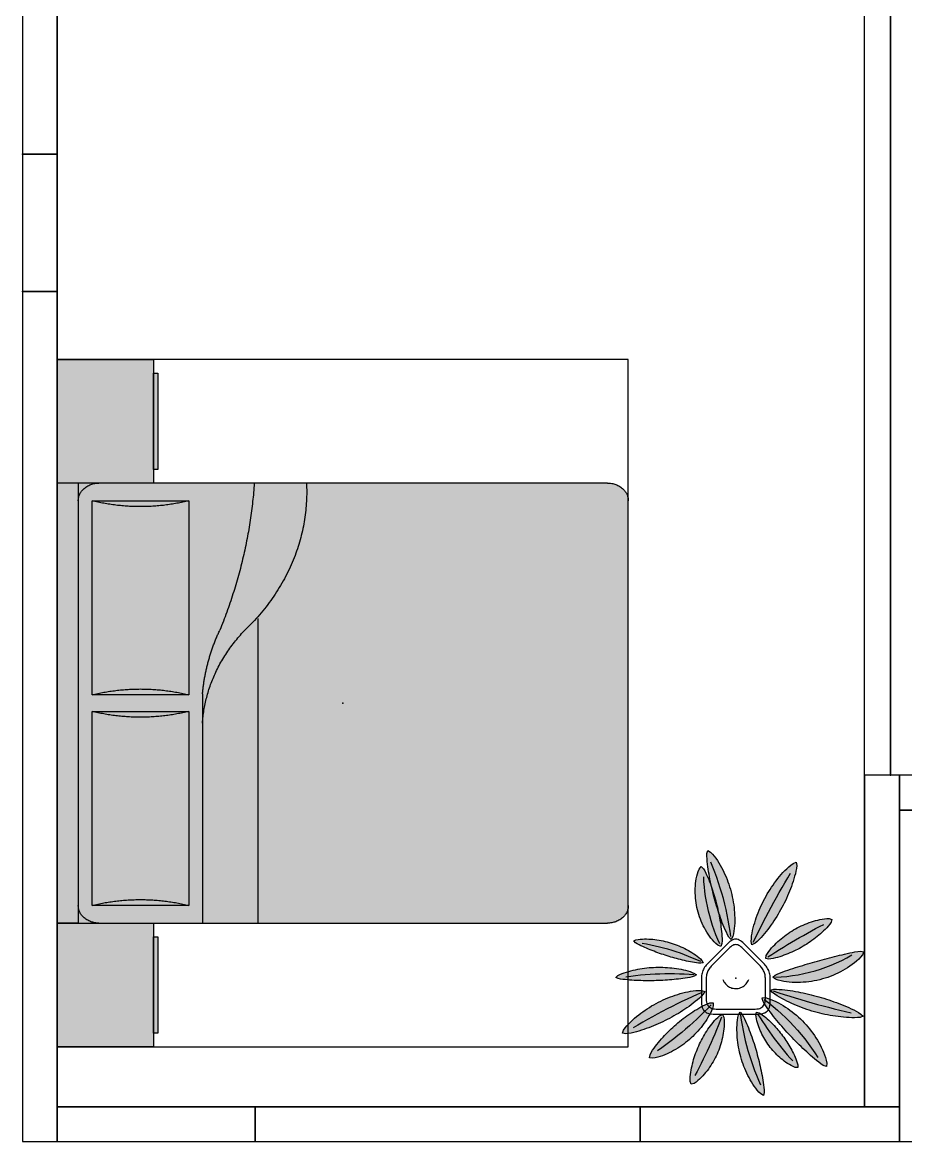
# Model space of a CAD drawing. Header units: millimetres. Extents: x 0 to 12908, y 0 to 7415.
# Drawn here: x 0 to 3212, y 0 to 4070 of the extents above; entities that cross this region are included whole.
import ezdxf

# ---------------------------------------------------------------- set-up
doc = ezdxf.new("R2010")
doc.units = ezdxf.units.MM
for name, color, linetype, true_color in [('EH-PLANT-FILL', 9, 'Continuous', 0xa6e6bd), ('EH-PLANT-LEAVES', 103, 'Continuous', 0x4dcc7a), ('EH-PLANT-POT', 118, 'Continuous', 0x003b2b), ('EH-PLANT-STEMS', 37, 'Continuous', 0x8c5e36), ('Furniture', 37, 'Continuous', 0x75664f), ('FurnitureRefRec', 254, 'Continuous', 0xd5d5d5), ('PT Top Left', 52, 'Continuous', 0xcdcd00), ('PT Top Left Furniture', 211, 'Continuous', 0xff7fff), ('PT Top Right Furniture', 200, 'Continuous', 0xbf3fff), ('Walls', 1, 'Continuous', 0xff0000)]:
    doc.layers.add(name, color=color, linetype=linetype, true_color=true_color)
for name, color, linetype in [('Furniture Stretch', 7, 'Continuous'), ('Rooms$Bed Room', 7, 'Continuous'), ('Rooms$Living Room', 7, 'Continuous'), ('Rooms$Terrace', 7, 'Continuous'), ('Windows', 7, 'Continuous')]:
    doc.layers.add(name, color=color, linetype=linetype)

# ---------------------------------------------------------------- blocks, each defined once
blk = doc.blocks.new('Bedopstelling Groot')
at = {"layer": 'Furniture'}
for points in [[(-800, 1038.1), (-800, 688.1), (-1250, 688.1), (-1250, 1038.1)], [(-800, -962.8), (-800, -964.5), (-799.9, -966.2), (-799.9, -967.9), (-799.7, -969.6), (-799.6, -971.3), (-799.4, -973), (-799.2, -974.8), (-798.9, -976.5), (-798.6, -978.2), (-798.3, -980), (-797.9, -981.8), (-797.5, -983.5), (-797.1, -985.3), (-796.6, -987), (-796.1, -988.8), (-795.5, -990.5), (-794.9, -992.2), (-794.2, -994), (-793.6, -995.7), (-792.8, -997.4), (-792.1, -999.1), (-791.3, -1000.7), (-790.4, -1002.4), (-789.5, -1004), (-788.6, -1005.6), (-787.7, -1007.2), (-786.7, -1008.7), (-785.6, -1010.3), (-784.6, -1011.8), (-783.5, -1013.2), (-782.4, -1014.6), (-781.2, -1016), (-780, -1017.4), (-778.8, -1018.7), (-777.6, -1020), (-776.3, -1021.3), (-775, -1022.5), (-773.7, -1023.6), (-772.3, -1024.7), (-770.9, -1025.8), (-769.6, -1026.9), (-768.2, -1027.8), (-766.7, -1028.8), (-765.3, -1029.7), (-763.9, -1030.5), (-762.4, -1031.3), (-760.9, -1032.1), (-759.5, -1032.8), (-758, -1033.5), (-756.5, -1034.1), (-755, -1034.7), (-753.5, -1035.2), (-752, -1035.7), (-750.5, -1036.1), (-749, -1036.5), (-747.5, -1036.8), (-746, -1037.1), (-744.5, -1037.4), (-743.1, -1037.6), (-741.6, -1037.8), (-740.1, -1037.9), (-738.7, -1038), (-737.3, -1038.1), (-735.8, -1038.1), (735.8, -1038.1), (737.3, -1038.1), (738.7, -1038), (740.1, -1037.9), (741.6, -1037.8), (743.1, -1037.6), (744.5, -1037.4), (746, -1037.1), (747.5, -1036.8), (749, -1036.5), (750.5, -1036.1), (752, -1035.7), (753.5, -1035.2), (755, -1034.7), (756.5, -1034.1), (758, -1033.5), (759.5, -1032.8), (760.9, -1032.1), (762.4, -1031.3), (763.9, -1030.5), (765.3, -1029.7), (766.7, -1028.8), (768.2, -1027.8), (769.6, -1026.9), (770.9, -1025.8), (772.3, -1024.7), (773.7, -1023.6), (775, -1022.5), (776.3, -1021.3), (777.6, -1020), (778.8, -1018.7), (780, -1017.4), (781.2, -1016), (782.4, -1014.6), (783.5, -1013.2), (784.6, -1011.8), (785.6, -1010.3), (786.7, -1008.7), (787.7, -1007.2), (788.6, -1005.6), (789.5, -1004), (790.4, -1002.4), (791.3, -1000.7), (792.1, -999.1), (792.8, -997.4), (793.6, -995.7), (794.2, -994), (794.9, -992.2), (795.5, -990.5), (796.1, -988.8), (796.6, -987), (797.1, -985.3), (797.5, -983.5), (797.9, -981.8), (798.3, -980), (798.6, -978.2), (798.9, -976.5), (799.2, -974.8), (799.4, -973), (799.6, -971.3), (799.7, -969.6), (799.9, -967.9), (799.9, -966.2), (800, -964.5), (800, -962.8), (800, 1038.1), (-800, 1038.1), (-800, 961.9)], [(1250, 1038.1), (1250, 688.1), (800, 688.1), (800, 1038.1)], [(-850, 688.1), (-850, 673.1), (-1200, 673.1), (-1200, 688.1)], [(1200, 688.1), (1200, 673.1), (850, 673.1), (850, 688.1)]]:
    blk.add_hatch(color=7, dxfattribs=at).paths.add_polyline_path(points, flags=0)
at = {"layer": 'Furniture', "color": 37, "true_color": 0x766750}
for p, q in [((-800, 961.9), (-800, 1038.1)), ((800, 1038.1), (-800, 1038.1)), ((800, 961.9), (800, 1038.1)), ((800, 961.9), (-800, 961.9)), ((-735.8, 911.7), (-30, 911.7)), ((-735.8, 560.3), (-735.8, 911.7)), ((-30, 911.7), (-30, 560.3)), ((30, 911.7), (735.8, 911.7)), ((30, 560.3), (30, 911.7)), ((735.8, 911.7), (735.8, 560.3)), ((-800, 886.6), (-800, -962.8)), ((800, -962.8), (800, 886.6)), ((-30, 560.3), (-735.8, 560.3)), ((735.8, 560.3), (30, 560.3)), ((34.2, 510.1), (-800, 510.1)), ((308, 309.3), (-800, 309.3)), ((-735.8, -1038.1), (735.8, -1038.1))]:
    blk.add_line(p, q, dxfattribs=at)
for points in [[(-800, 1038.1), (-800, 688.1), (-1250, 688.1), (-1250, 1038.1)], [(1250, 1038.1), (1250, 688.1), (800, 688.1), (800, 1038.1)], [(-850, 688.1), (-850, 673.1), (-1200, 673.1), (-1200, 688.1)], [(1200, 688.1), (1200, 673.1), (850, 673.1), (850, 688.1)]]:
    blk.add_lwpolyline(points, close=True, dxfattribs=at)
for points, weights in [([(-800, 886.6), (-800, 961.9), (-735.8, 961.9)], [1, 0.707106781186, 1]), ([(735.8, 961.9), (800, 961.9), (800, 886.6)], [1, 0.707106781186, 1]), ([(-735.8, 911.7), (-692.2, 736), (-735.8, 560.3)], [1, 0.959999998575, 1]), ([(-30, 560.3), (-73.6, 736), (-30, 911.7)], [1, 0.959999998575, 1]), ([(30, 911.7), (73.6, 736), (30, 560.3)], [1, 0.959999998575, 1]), ([(735.8, 560.3), (692.2, 736), (735.8, 911.7)], [1, 0.959999998575, 1]), ([(-72.8, 510.1), (133.4, 496.7), (286.7, 334.4)], [1, 0.942933891278, 1]), ([(34.2, 510.1), (153.8, 499.5), (265.3, 447.3)], [1, 0.988393644073, 1]), ([(800, 321.8), (525.2, 340.8), (265.3, 447.3)], [1, 0.990404896115, 1]), ([(800, 132.1), (510.3, 117.7), (286.7, 334.4)], [1, 0.933646644704, 1]), ([(-735.8, -1038.1), (-800, -1038.1), (-800, -962.8)], [1, 0.707106781186, 1]), ([(800, -962.8), (800, -1038.1), (735.8, -1038.1)], [1, 0.707106781187, 1])]:
    blk.add_rational_spline(points, weights, degree=2, dxfattribs=at)
at = {"layer": 'FurnitureRefRec'}
blk.add_lwpolyline([(-1250, -1038.1), (1250, -1038.1), (1250, 1038.1), (-1250, 1038.1)], close=True, dxfattribs=at)
at = {"layer": 'PT Top Left Furniture'}
blk.add_point((-1250, 1038.1), dxfattribs=at)
at = {"layer": 'PT Top Right Furniture'}
blk.add_point((1250, 1038.1), dxfattribs=at)
blk = doc.blocks.new('EH_PLANT_SPIKY')
at = {"layer": 'EH-PLANT-FILL'}
for points in [[(-16.733, 141.383), (-24.965, 149.713), (-29.957, 158.381), (-34.285, 167.087), (-38.253, 175.802), (-41.98, 184.516), (-45.524, 193.226), (-48.922, 201.93), (-52.192, 210.629), (-55.35, 219.325), (-58.405, 228.018), (-61.362, 236.712), (-64.227, 245.409), (-67.001, 254.111), (-69.688, 262.82), (-72.29, 271.54), (-74.807, 280.272), (-77.241, 289.021), (-79.593, 297.788), (-81.863, 306.576), (-84.052, 315.389), (-86.162, 324.229), (-88.191, 333.099), (-90.141, 342.003), (-92.011, 350.943), (-93.8, 359.922), (-95.508, 368.945), (-97.13, 378.016), (-98.663, 387.14), (-100.1, 396.322), (-101.43, 405.57), (-102.633, 414.896), (-103.681, 424.316), (-104.519, 433.855), (-105.039, 443.564), (-104.962, 453.566), (-101.899, 464.869), (-91.758, 458.927), (-84.733, 451.632), (-78.435, 443.991), (-72.587, 436.13), (-67.079, 428.098), (-61.86, 419.925), (-56.898, 411.626), (-52.177, 403.214), (-47.685, 394.697), (-43.415, 386.082), (-39.364, 377.376), (-35.529, 368.583), (-31.909, 359.708), (-28.504, 350.757), (-25.313, 341.732), (-22.337, 332.638), (-19.577, 323.479), (-17.033, 314.258), (-14.707, 304.981), (-12.599, 295.65), (-10.711, 286.27), (-9.044, 276.843), (-7.6, 267.375), (-6.381, 257.869), (-5.389, 248.327), (-4.628, 238.755), (-4.102, 229.155), (-3.817, 219.53), (-3.784, 209.883), (-4.016, 200.217), (-4.534, 190.533), (-5.373, 180.831), (-6.592, 171.109), (-8.311, 161.358), (-10.833, 151.548)], [(58.96, 121.988), (56.112, 133.902), (56.556, 144.241), (57.743, 154.234), (59.375, 164.024), (61.333, 173.666), (63.557, 183.188), (66.013, 192.604), (68.68, 201.924), (71.545, 211.152), (74.597, 220.292), (77.832, 229.347), (81.243, 238.315), (84.828, 247.199), (88.585, 255.997), (92.512, 264.71), (96.607, 273.336), (100.87, 281.875), (105.299, 290.326), (109.895, 298.688), (114.656, 306.96), (119.582, 315.14), (124.674, 323.228), (129.93, 331.221), (135.353, 339.119), (140.942, 346.918), (146.701, 354.617), (152.632, 362.213), (158.74, 369.7), (165.033, 377.073), (171.523, 384.324), (178.23, 391.439), (185.184, 398.4), (192.442, 405.17), (200.114, 411.682), (208.486, 417.765), (219.989, 421.976), (221.882, 409.887), (220.681, 399.65), (218.818, 389.821), (216.578, 380.227), (214.072, 370.801), (211.355, 361.509), (208.461, 352.331), (205.407, 343.254), (202.205, 334.269), (198.864, 325.372), (195.389, 316.556), (191.783, 307.82), (188.047, 299.161), (184.183, 290.577), (180.193, 282.066), (176.075, 273.627), (171.83, 265.259), (167.458, 256.961), (162.958, 248.731), (158.329, 240.569), (153.572, 232.473), (148.684, 224.444), (143.665, 216.48), (138.513, 208.581), (133.225, 200.748), (127.798, 192.98), (122.229, 185.278), (116.51, 177.645), (110.633, 170.083), (104.583, 162.599), (98.34, 155.2), (91.87, 147.903), (85.112, 140.734), (77.949, 133.749), (70.081, 127.091)], [(-54.234, 115.61), (-64.973, 119.94), (-72.29, 125.953), (-78.806, 132.404), (-84.825, 139.141), (-90.463, 146.098), (-95.779, 153.24), (-100.804, 160.546), (-105.555, 168), (-110.045, 175.588), (-114.279, 183.302), (-118.261, 191.133), (-121.993, 199.073), (-125.475, 207.114), (-128.708, 215.251), (-131.689, 223.476), (-134.419, 231.783), (-136.896, 240.166), (-139.118, 248.619), (-141.084, 257.134), (-142.792, 265.707), (-144.241, 274.331), (-145.429, 282.998), (-146.353, 291.705), (-147.013, 300.443), (-147.403, 309.207), (-147.522, 317.992), (-147.363, 326.79), (-146.92, 335.596), (-146.182, 344.404), (-145.134, 353.209), (-143.752, 362.005), (-141.998, 370.786), (-139.805, 379.55), (-137.039, 388.292), (-133.36, 397.019), (-125.869, 405.849), (-117.443, 397.995), (-112.652, 390.049), (-108.597, 382.131), (-104.938, 374.249), (-101.541, 366.401), (-98.339, 358.587), (-95.295, 350.801), (-92.385, 343.041), (-89.594, 335.303), (-86.911, 327.583), (-84.33, 319.877), (-81.847, 312.18), (-79.457, 304.489), (-77.157, 296.799), (-74.947, 289.106), (-72.825, 281.406), (-70.788, 273.694), (-68.836, 265.965), (-66.968, 258.216), (-65.182, 250.442), (-63.478, 242.638), (-61.855, 234.8), (-60.312, 226.924), (-58.85, 219.004), (-57.467, 211.036), (-56.166, 203.014), (-54.948, 194.932), (-53.819, 186.784), (-52.784, 178.561), (-51.856, 170.253), (-51.054, 161.846), (-50.409, 153.319), (-49.981, 144.64), (-49.886, 135.745), (-50.43, 126.482)], [(108.701, 71.915), (111.046, 82.516), (115.368, 90.162), (120.144, 97.148), (125.194, 103.744), (130.446, 110.054), (135.863, 116.13), (141.423, 122.002), (147.114, 127.688), (152.927, 133.199), (158.854, 138.541), (164.891, 143.72), (171.035, 148.739), (177.283, 153.599), (183.632, 158.3), (190.08, 162.844), (196.627, 167.23), (203.27, 171.457), (210.008, 175.527), (216.839, 179.437), (223.763, 183.186), (230.779, 186.775), (237.884, 190.202), (245.079, 193.465), (252.363, 196.562), (259.735, 199.491), (267.196, 202.249), (274.747, 204.832), (282.388, 207.232), (290.123, 209.441), (297.958, 211.446), (305.901, 213.226), (313.968, 214.748), (322.187, 215.954), (330.614, 216.732), (339.397, 216.792), (349.801, 213.688), (346.427, 203.384), (341.453, 196.205), (336.143, 189.705), (330.647, 183.594), (325.019, 177.759), (319.289, 172.143), (313.472, 166.713), (307.576, 161.449), (301.608, 156.336), (295.57, 151.367), (289.465, 146.534), (283.293, 141.834), (277.054, 137.264), (270.748, 132.82), (264.375, 128.501), (257.934, 124.306), (251.424, 120.234), (244.844, 116.283), (238.193, 112.454), (231.47, 108.744), (224.672, 105.155), (217.8, 101.685), (210.852, 98.335), (203.824, 95.105), (196.717, 91.996), (189.526, 89.01), (182.248, 86.15), (174.879, 83.419), (167.412, 80.827), (159.839, 78.383), (152.146, 76.105), (144.311, 74.024), (136.299, 72.191), (128.037, 70.712), (119.345, 69.854)], [(-118.649, 56.424), (-127.588, 54.662), (-135.441, 55.101), (-143.053, 55.978), (-150.528, 57.086), (-157.906, 58.346), (-165.209, 59.718), (-172.45, 61.18), (-179.639, 62.718), (-186.78, 64.324), (-193.88, 65.994), (-200.942, 67.724), (-207.968, 69.511), (-214.963, 71.356), (-221.929, 73.258), (-228.867, 75.216), (-235.781, 77.231), (-242.672, 79.303), (-249.542, 81.433), (-256.395, 83.621), (-263.231, 85.868), (-270.052, 88.175), (-276.862, 90.542), (-283.661, 92.972), (-290.452, 95.465), (-297.237, 98.023), (-304.016, 100.648), (-310.793, 103.345), (-317.568, 106.117), (-324.342, 108.972), (-331.115, 111.92), (-337.888, 114.977), (-344.658, 118.169), (-351.421, 121.541), (-358.164, 125.181), (-364.854, 129.318), (-371.173, 135.88), (-362.96, 139.899), (-355.139, 141.383), (-347.391, 142.261), (-339.683, 142.762), (-332.005, 142.974), (-324.352, 142.943), (-316.724, 142.695), (-309.121, 142.245), (-301.544, 141.605), (-293.995, 140.782), (-286.475, 139.779), (-278.989, 138.602), (-271.537, 137.253), (-264.122, 135.733), (-256.748, 134.045), (-249.417, 132.189), (-242.132, 130.167), (-234.896, 127.981), (-227.712, 125.63), (-220.581, 123.116), (-213.509, 120.439), (-206.497, 117.601), (-199.548, 114.601), (-192.666, 111.441), (-185.854, 108.119), (-179.115, 104.635), (-172.455, 100.987), (-165.876, 97.173), (-159.385, 93.188), (-152.99, 89.024), (-146.698, 84.667), (-140.525, 80.097), (-134.493, 75.273), (-128.644, 70.116), (-123.081, 64.421)], [(134.482, 3.501), (143.778, 11.333), (153.076, 15.808), (162.315, 19.639), (171.498, 23.144), (180.629, 26.447), (189.711, 29.61), (198.75, 32.669), (207.749, 35.646), (216.713, 38.553), (225.645, 41.402), (234.552, 44.197), (243.436, 46.944), (252.303, 49.645), (261.156, 52.303), (270.002, 54.92), (278.843, 57.497), (287.686, 60.036), (296.534, 62.538), (305.391, 65.005), (314.264, 67.438), (323.155, 69.837), (332.07, 72.205), (341.014, 74.542), (349.992, 76.849), (359.008, 79.126), (368.068, 81.373), (377.178, 83.589), (386.346, 85.77), (395.58, 87.91), (404.89, 90.001), (414.292, 92.025), (423.808, 93.956), (433.473, 95.741), (443.357, 97.277), (453.625, 98.293), (465.639, 96.441), (460.794, 85.207), (454.078, 77.067), (446.857, 69.675), (439.301, 62.763), (431.479, 56.226), (423.432, 50.016), (415.184, 44.107), (406.755, 38.484), (398.157, 33.137), (389.402, 28.064), (380.502, 23.262), (371.464, 18.732), (362.299, 14.473), (353.014, 10.488), (343.617, 6.778), (334.117, 3.345), (324.521, 0.192), (314.837, -2.679), (305.074, -5.265), (295.239, -7.566), (285.34, -9.578), (275.385, -11.299), (265.382, -12.727), (255.339, -13.86), (245.264, -14.693), (235.164, -15.223), (225.049, -15.446), (214.925, -15.354), (204.8, -14.938), (194.682, -14.183), (184.579, -13.068), (174.499, -11.555), (164.448, -9.584), (154.436, -7.029), (144.466, -3.572)], [(-142.276, 11.893), (-150.842, 7.167), (-159.176, 4.889), (-167.445, 3.111), (-175.67, 1.603), (-183.862, 0.277), (-192.028, -0.913), (-200.17, -1.992), (-208.292, -2.976), (-216.397, -3.874), (-224.487, -4.693), (-232.564, -5.437), (-240.631, -6.11), (-248.688, -6.713), (-256.738, -7.248), (-264.783, -7.716), (-272.824, -8.116), (-280.864, -8.45), (-288.903, -8.718), (-296.945, -8.919), (-304.991, -9.054), (-313.042, -9.123), (-321.1, -9.125), (-329.168, -9.061), (-337.246, -8.928), (-345.338, -8.727), (-353.445, -8.454), (-361.569, -8.108), (-369.712, -7.684), (-377.878, -7.176), (-386.069, -6.573), (-394.29, -5.861), (-402.546, -5.015), (-410.845, -3.989), (-419.203, -2.695), (-427.656, -0.907), (-436.483, 3.312), (-429.077, 9.746), (-421.282, 13.651), (-413.38, 16.963), (-405.408, 19.907), (-397.381, 22.574), (-389.307, 25.006), (-381.194, 27.23), (-373.047, 29.261), (-364.868, 31.108), (-356.661, 32.778), (-348.429, 34.274), (-340.175, 35.601), (-331.901, 36.759), (-323.61, 37.75), (-315.305, 38.574), (-306.987, 39.231), (-298.66, 39.723), (-290.326, 40.049), (-281.987, 40.21), (-273.645, 40.204), (-265.303, 40.032), (-256.964, 39.693), (-248.63, 39.188), (-240.303, 38.514), (-231.985, 37.671), (-223.68, 36.657), (-215.39, 35.468), (-207.117, 34.101), (-198.865, 32.548), (-190.636, 30.801), (-182.435, 28.843), (-174.265, 26.649), (-166.135, 24.174), (-158.053, 21.329), (-150.045, 17.885)], [(126.7, -42.798), (137.891, -39.971), (148.145, -39.872), (158.192, -40.352), (168.118, -41.16), (177.957, -42.195), (187.728, -43.41), (197.441, -44.776), (207.104, -46.275), (216.72, -47.898), (226.294, -49.636), (235.827, -51.486), (245.322, -53.444), (254.781, -55.508), (264.204, -57.677), (273.594, -59.95), (282.951, -62.327), (292.277, -64.808), (301.572, -67.393), (310.838, -70.082), (320.074, -72.875), (329.284, -75.773), (338.466, -78.776), (347.622, -81.886), (356.753, -85.104), (365.859, -88.431), (374.941, -91.87), (383.998, -95.425), (393.031, -99.101), (402.039, -102.906), (411.019, -106.851), (419.969, -110.956), (428.883, -115.248), (437.75, -119.781), (446.549, -124.655), (455.219, -130.131), (463.252, -138.419), (452.354, -142.265), (442.107, -143.248), (431.998, -143.579), (421.971, -143.518), (412.003, -143.167), (402.083, -142.578), (392.206, -141.781), (382.369, -140.793), (372.57, -139.626), (362.808, -138.289), (353.083, -136.786), (343.396, -135.121), (333.748, -133.297), (324.138, -131.315), (314.567, -129.178), (305.037, -126.885), (295.549, -124.438), (286.103, -121.837), (276.701, -119.083), (267.343, -116.175), (258.032, -113.115), (248.767, -109.901), (239.551, -106.534), (230.385, -103.012), (221.269, -99.335), (212.207, -95.5), (203.201, -91.505), (194.252, -87.345), (185.365, -83.013), (176.544, -78.498), (167.796, -73.783), (159.133, -68.84), (150.572, -63.619), (142.148, -58.023), (133.948, -51.799)], [(-112.863, -47.532), (-118.388, -58.344), (-125.285, -65.832), (-132.458, -72.608), (-139.781, -78.979), (-147.205, -85.068), (-154.707, -90.936), (-162.275, -96.617), (-169.9, -102.134), (-177.58, -107.501), (-185.312, -112.727), (-193.095, -117.82), (-200.929, -122.783), (-208.814, -127.621), (-216.751, -132.336), (-224.742, -136.93), (-232.788, -141.405), (-240.89, -145.762), (-249.049, -150.002), (-257.268, -154.126), (-265.547, -158.135), (-273.889, -162.029), (-282.296, -165.809), (-290.77, -169.475), (-299.312, -173.026), (-307.926, -176.462), (-316.614, -179.781), (-325.381, -182.981), (-334.231, -186.056), (-343.171, -188.999), (-352.21, -191.798), (-361.362, -194.436), (-370.647, -196.88), (-380.103, -199.076), (-389.797, -200.914), (-399.907, -202.112), (-411.905, -200.249), (-407.906, -188.759), (-401.98, -180.393), (-395.602, -172.732), (-388.946, -165.493), (-382.083, -158.566), (-375.05, -151.896), (-367.867, -145.453), (-360.548, -139.218), (-353.103, -133.179), (-345.539, -127.33), (-337.86, -121.666), (-330.072, -116.184), (-322.176, -110.882), (-314.176, -105.76), (-306.075, -100.818), (-297.875, -96.056), (-289.578, -91.474), (-281.186, -87.073), (-272.701, -82.855), (-264.125, -78.82), (-255.459, -74.969), (-246.706, -71.304), (-237.866, -67.826), (-228.942, -64.538), (-219.935, -61.443), (-210.844, -58.543), (-201.671, -55.845), (-192.414, -53.354), (-183.072, -51.081), (-173.641, -49.039), (-164.114, -47.252), (-154.479, -45.754), (-144.713, -44.606), (-134.767, -43.931), (-124.515, -44.035)], [(95.636, -70.823), (107.881, -70.533), (118.003, -73.211), (127.643, -76.624), (136.986, -80.505), (146.103, -84.748), (155.025, -89.297), (163.771, -94.12), (172.348, -99.196), (180.761, -104.508), (189.011, -110.047), (197.098, -115.803), (205.019, -121.771), (212.772, -127.943), (220.355, -134.314), (227.763, -140.88), (234.994, -147.637), (242.044, -154.579), (248.908, -161.703), (255.583, -169.005), (262.065, -176.48), (268.351, -184.124), (274.435, -191.933), (280.314, -199.904), (285.983, -208.032), (291.437, -216.315), (296.67, -224.75), (301.675, -233.334), (306.444, -242.066), (310.966, -250.947), (315.226, -259.981), (319.202, -269.173), (322.859, -278.54), (326.141, -288.11), (328.937, -297.947), (330.969, -308.218), (329.904, -320.42), (318.304, -316.673), (309.645, -311.099), (301.598, -305.194), (293.884, -299.129), (286.394, -292.968), (279.072, -286.742), (271.885, -280.467), (264.812, -274.152), (257.84, -267.802), (250.957, -261.417), (244.158, -255), (237.436, -248.548), (230.786, -242.061), (224.205, -235.536), (217.689, -228.971), (211.235, -222.365), (204.84, -215.713), (198.502, -209.014), (192.217, -202.264), (185.984, -195.461), (179.799, -188.602), (173.66, -181.684), (167.565, -174.703), (161.511, -167.656), (155.498, -160.539), (149.524, -153.347), (143.588, -146.074), (137.691, -138.713), (131.836, -131.255), (126.029, -123.685), (120.279, -115.984), (114.604, -108.119), (109.04, -100.037), (103.656, -91.632), (98.641, -82.638)], [(-82.411, -88.849), (-82.382, -100.601), (-85.178, -109.787), (-88.64, -118.399), (-92.514, -126.667), (-96.696, -134.68), (-101.135, -142.48), (-105.799, -150.091), (-110.67, -157.527), (-115.733, -164.797), (-120.978, -171.904), (-126.399, -178.85), (-131.991, -185.637), (-137.747, -192.264), (-143.666, -198.731), (-149.742, -205.036), (-155.974, -211.177), (-162.357, -217.153), (-168.89, -222.961), (-175.57, -228.6), (-182.395, -234.067), (-189.361, -239.36), (-196.468, -244.475), (-203.712, -249.412), (-211.092, -254.165), (-218.606, -258.732), (-226.254, -263.108), (-234.036, -267.288), (-241.953, -271.263), (-250.007, -275.024), (-258.206, -278.556), (-266.559, -281.838), (-275.085, -284.836), (-283.821, -287.492), (-292.839, -289.692), (-302.33, -291.149), (-313.958, -289.447), (-311.616, -277.966), (-307.196, -269.563), (-302.361, -261.82), (-297.302, -254.452), (-292.094, -247.345), (-286.772, -240.441), (-281.355, -233.706), (-275.856, -227.121), (-270.28, -220.67), (-264.631, -214.343), (-258.91, -208.135), (-253.118, -202.038), (-247.255, -196.05), (-241.32, -190.167), (-235.31, -184.386), (-229.226, -178.705), (-223.064, -173.121), (-216.824, -167.632), (-210.502, -162.238), (-204.097, -156.935), (-197.607, -151.722), (-191.028, -146.598), (-184.359, -141.561), (-177.597, -136.611), (-170.737, -131.747), (-163.777, -126.97), (-156.71, -122.28), (-149.53, -117.68), (-142.228, -113.175), (-134.791, -108.774), (-127.199, -104.49), (-119.422, -100.347), (-111.408, -96.391), (-103.055, -92.708), (-94.108, -89.53)], [(-48.685, -131.972), (-43.879, -142.031), (-42.621, -150.808), (-42.17, -159.308), (-42.204, -167.648), (-42.596, -175.872), (-43.281, -184), (-44.223, -192.045), (-45.399, -200.011), (-46.793, -207.904), (-48.396, -215.723), (-50.201, -223.471), (-52.203, -231.145), (-54.397, -238.747), (-56.782, -246.274), (-59.356, -253.726), (-62.116, -261.101), (-65.062, -268.396), (-68.191, -275.611), (-71.505, -282.744), (-75.001, -289.793), (-78.679, -296.755), (-82.539, -303.629), (-86.581, -310.412), (-90.804, -317.103), (-95.211, -323.697), (-99.803, -330.193), (-104.582, -336.586), (-109.555, -342.872), (-114.728, -349.043), (-120.115, -355.091), (-125.735, -361.003), (-131.621, -366.76), (-137.833, -372.326), (-144.486, -377.636), (-151.882, -382.526), (-162.593, -385.617), (-166.069, -375.046), (-166.281, -366.248), (-165.8, -357.845), (-164.929, -349.67), (-163.784, -341.659), (-162.424, -333.778), (-160.882, -326.008), (-159.177, -318.335), (-157.324, -310.751), (-155.329, -303.249), (-153.197, -295.824), (-150.933, -288.474), (-148.537, -281.195), (-146.011, -273.984), (-143.355, -266.84), (-140.57, -259.76), (-137.655, -252.742), (-134.609, -245.784), (-131.432, -238.886), (-128.124, -232.045), (-124.682, -225.259), (-121.106, -218.528), (-117.395, -211.85), (-113.546, -205.223), (-109.557, -198.647), (-105.424, -192.122), (-101.142, -185.647), (-96.705, -179.223), (-92.102, -172.852), (-87.318, -166.537), (-82.332, -160.285), (-77.105, -154.107), (-71.574, -148.025), (-65.612, -142.083), (-58.895, -136.396)], [(15.595, -123.833), (23.312, -131.603), (28.028, -139.706), (32.133, -147.846), (35.908, -155.995), (39.463, -164.142), (42.853, -172.283), (46.111, -180.418), (49.257, -188.547), (52.302, -196.672), (55.255, -204.794), (58.123, -212.916), (60.908, -221.039), (63.615, -229.166), (66.246, -237.299), (68.801, -245.441), (71.284, -253.595), (73.693, -261.764), (76.031, -269.949), (78.299, -278.155), (80.496, -286.383), (82.625, -294.636), (84.684, -302.918), (86.675, -311.231), (88.597, -319.579), (90.449, -327.964), (92.232, -336.39), (93.941, -344.862), (95.573, -353.384), (97.123, -361.962), (98.578, -370.603), (99.924, -379.319), (101.133, -388.125), (102.155, -397.047), (102.891, -406.134), (103.085, -415.507), (100.545, -426.16), (90.954, -420.787), (84.226, -414.08), (78.169, -407.031), (72.528, -399.763), (67.203, -392.326), (62.147, -384.748), (57.333, -377.043), (52.743, -369.226), (48.368, -361.303), (44.202, -353.283), (40.242, -345.17), (36.485, -336.971), (32.931, -328.69), (29.58, -320.33), (26.431, -311.897), (23.486, -303.395), (20.745, -294.827), (18.209, -286.197), (15.879, -277.509), (13.756, -268.767), (11.842, -259.975), (10.137, -251.136), (8.644, -242.254), (7.365, -233.334), (6.301, -224.378), (5.456, -215.39), (4.835, -206.374), (4.443, -197.332), (4.289, -188.268), (4.387, -179.183), (4.755, -170.08), (5.427, -160.959), (6.457, -151.816), (7.956, -142.645), (10.206, -133.415)], [(75.247, -123.143), (84.647, -125.53), (91.375, -129.516), (97.529, -133.826), (103.356, -138.313), (108.953, -142.919), (114.37, -147.617), (119.637, -152.393), (124.771, -157.237), (129.783, -162.144), (134.683, -167.112), (139.475, -172.139), (144.165, -177.225), (148.755, -182.37), (153.248, -187.575), (157.647, -192.84), (161.952, -198.168), (166.165, -203.559), (170.287, -209.014), (174.321, -214.536), (178.267, -220.126), (182.125, -225.785), (185.898, -231.516), (189.584, -237.32), (193.186, -243.199), (196.702, -249.157), (200.132, -255.197), (203.475, -261.322), (206.727, -267.537), (209.883, -273.85), (212.935, -280.271), (215.87, -286.814), (218.665, -293.502), (221.279, -300.376), (223.63, -307.511), (225.505, -315.104), (225.077, -324.793), (215.386, -324.018), (208.049, -321.102), (201.239, -317.685), (194.745, -313.96), (188.483, -310.005), (182.413, -305.862), (176.513, -301.551), (170.769, -297.09), (165.174, -292.488), (159.723, -287.752), (154.413, -282.887), (149.242, -277.898), (144.21, -272.789), (139.317, -267.562), (134.564, -262.22), (129.951, -256.765), (125.48, -251.199), (121.151, -245.524), (116.967, -239.742), (112.928, -233.854), (109.036, -227.864), (105.293, -221.771), (101.7, -215.578), (98.261, -209.285), (94.977, -202.895), (91.852, -196.407), (88.89, -189.82), (86.098, -183.135), (83.484, -176.349), (81.06, -169.456), (78.844, -162.448), (76.865, -155.312), (75.173, -148.018), (73.866, -140.512), (73.192, -132.645)]]:
    blk.add_hatch(color=256, dxfattribs=at).paths.add_polyline_path(points, flags=0)
at = {"layer": 'EH-PLANT-LEAVES', "color": 103, "true_color": 0x4dcc7a}
for points in [[(-16.733, 141.383), (-24.965, 149.713), (-29.957, 158.381), (-34.285, 167.087), (-38.253, 175.802), (-41.98, 184.516), (-45.524, 193.226), (-48.922, 201.93), (-52.192, 210.629), (-55.35, 219.325), (-58.405, 228.018), (-61.362, 236.712), (-64.227, 245.409), (-67.001, 254.111), (-69.688, 262.82), (-72.29, 271.54), (-74.807, 280.272), (-77.241, 289.021), (-79.593, 297.788), (-81.863, 306.576), (-84.052, 315.389), (-86.162, 324.229), (-88.191, 333.099), (-90.141, 342.003), (-92.011, 350.943), (-93.8, 359.922), (-95.508, 368.945), (-97.13, 378.016), (-98.663, 387.14), (-100.1, 396.322), (-101.43, 405.57), (-102.633, 414.896), (-103.681, 424.316), (-104.519, 433.855), (-105.039, 443.564), (-104.962, 453.566), (-101.899, 464.869), (-91.758, 458.927), (-84.733, 451.632), (-78.435, 443.991), (-72.587, 436.13), (-67.079, 428.098), (-61.86, 419.925), (-56.898, 411.626), (-52.177, 403.214), (-47.685, 394.697), (-43.415, 386.082), (-39.364, 377.376), (-35.529, 368.583), (-31.909, 359.708), (-28.504, 350.757), (-25.313, 341.732), (-22.337, 332.638), (-19.577, 323.479), (-17.033, 314.258), (-14.707, 304.981), (-12.599, 295.65), (-10.711, 286.27), (-9.044, 276.843), (-7.6, 267.375), (-6.381, 257.869), (-5.389, 248.327), (-4.628, 238.755), (-4.102, 229.155), (-3.817, 219.53), (-3.784, 209.883), (-4.016, 200.217), (-4.534, 190.533), (-5.373, 180.831), (-6.592, 171.109), (-8.311, 161.358), (-10.833, 151.548)], [(58.96, 121.988), (56.112, 133.902), (56.556, 144.241), (57.743, 154.234), (59.375, 164.024), (61.333, 173.666), (63.557, 183.188), (66.013, 192.604), (68.68, 201.924), (71.545, 211.152), (74.597, 220.292), (77.832, 229.347), (81.243, 238.315), (84.828, 247.199), (88.585, 255.997), (92.512, 264.71), (96.607, 273.336), (100.87, 281.875), (105.299, 290.326), (109.895, 298.688), (114.656, 306.96), (119.582, 315.14), (124.674, 323.228), (129.93, 331.221), (135.353, 339.119), (140.942, 346.918), (146.701, 354.617), (152.632, 362.213), (158.74, 369.7), (165.033, 377.073), (171.523, 384.324), (178.23, 391.439), (185.184, 398.4), (192.442, 405.17), (200.114, 411.682), (208.486, 417.765), (219.989, 421.976), (221.882, 409.887), (220.681, 399.65), (218.818, 389.821), (216.578, 380.227), (214.072, 370.801), (211.355, 361.509), (208.461, 352.331), (205.407, 343.254), (202.205, 334.269), (198.864, 325.372), (195.389, 316.556), (191.783, 307.82), (188.047, 299.161), (184.183, 290.577), (180.193, 282.066), (176.075, 273.627), (171.83, 265.259), (167.458, 256.961), (162.958, 248.731), (158.329, 240.569), (153.572, 232.473), (148.684, 224.444), (143.665, 216.48), (138.513, 208.581), (133.225, 200.748), (127.798, 192.98), (122.229, 185.278), (116.51, 177.645), (110.633, 170.083), (104.583, 162.599), (98.34, 155.2), (91.87, 147.903), (85.112, 140.734), (77.949, 133.749), (70.081, 127.091)], [(-54.234, 115.61), (-64.973, 119.94), (-72.29, 125.953), (-78.806, 132.404), (-84.825, 139.141), (-90.463, 146.098), (-95.779, 153.24), (-100.804, 160.546), (-105.555, 168), (-110.045, 175.588), (-114.279, 183.302), (-118.261, 191.133), (-121.993, 199.073), (-125.475, 207.114), (-128.708, 215.251), (-131.689, 223.476), (-134.419, 231.783), (-136.896, 240.166), (-139.118, 248.619), (-141.084, 257.134), (-142.792, 265.707), (-144.241, 274.331), (-145.429, 282.998), (-146.353, 291.705), (-147.013, 300.443), (-147.403, 309.207), (-147.522, 317.992), (-147.363, 326.79), (-146.92, 335.596), (-146.182, 344.404), (-145.134, 353.209), (-143.752, 362.005), (-141.998, 370.786), (-139.805, 379.55), (-137.039, 388.292), (-133.36, 397.019), (-125.869, 405.849), (-117.443, 397.995), (-112.652, 390.049), (-108.597, 382.131), (-104.938, 374.249), (-101.541, 366.401), (-98.339, 358.587), (-95.295, 350.801), (-92.385, 343.041), (-89.594, 335.303), (-86.911, 327.583), (-84.33, 319.877), (-81.847, 312.18), (-79.457, 304.489), (-77.157, 296.799), (-74.947, 289.106), (-72.825, 281.406), (-70.788, 273.694), (-68.836, 265.965), (-66.968, 258.216), (-65.182, 250.442), (-63.478, 242.638), (-61.855, 234.8), (-60.312, 226.924), (-58.85, 219.004), (-57.467, 211.036), (-56.166, 203.014), (-54.948, 194.932), (-53.819, 186.784), (-52.784, 178.561), (-51.856, 170.253), (-51.054, 161.846), (-50.409, 153.319), (-49.981, 144.64), (-49.886, 135.745), (-50.43, 126.482)], [(108.701, 71.915), (111.046, 82.516), (115.368, 90.162), (120.144, 97.148), (125.194, 103.744), (130.446, 110.054), (135.863, 116.13), (141.423, 122.002), (147.114, 127.688), (152.927, 133.199), (158.854, 138.541), (164.891, 143.72), (171.035, 148.739), (177.283, 153.599), (183.632, 158.3), (190.08, 162.844), (196.627, 167.23), (203.27, 171.457), (210.008, 175.527), (216.839, 179.437), (223.763, 183.186), (230.779, 186.775), (237.884, 190.202), (245.079, 193.465), (252.363, 196.562), (259.735, 199.491), (267.196, 202.249), (274.747, 204.832), (282.388, 207.232), (290.123, 209.441), (297.958, 211.446), (305.901, 213.226), (313.968, 214.748), (322.187, 215.954), (330.614, 216.732), (339.397, 216.792), (349.801, 213.688), (346.427, 203.384), (341.453, 196.205), (336.143, 189.705), (330.647, 183.594), (325.019, 177.759), (319.289, 172.143), (313.472, 166.713), (307.576, 161.449), (301.608, 156.336), (295.57, 151.367), (289.465, 146.534), (283.293, 141.834), (277.054, 137.264), (270.748, 132.82), (264.375, 128.501), (257.934, 124.306), (251.424, 120.234), (244.844, 116.283), (238.193, 112.454), (231.47, 108.744), (224.672, 105.155), (217.8, 101.685), (210.852, 98.335), (203.824, 95.105), (196.717, 91.996), (189.526, 89.01), (182.248, 86.15), (174.879, 83.419), (167.412, 80.827), (159.839, 78.383), (152.146, 76.105), (144.311, 74.024), (136.299, 72.191), (128.037, 70.712), (119.345, 69.854)], [(-118.649, 56.424), (-127.588, 54.662), (-135.441, 55.101), (-143.053, 55.978), (-150.528, 57.086), (-157.906, 58.346), (-165.209, 59.718), (-172.45, 61.18), (-179.639, 62.718), (-186.78, 64.324), (-193.88, 65.994), (-200.942, 67.724), (-207.968, 69.511), (-214.963, 71.356), (-221.929, 73.258), (-228.867, 75.216), (-235.781, 77.231), (-242.672, 79.303), (-249.542, 81.433), (-256.395, 83.621), (-263.231, 85.868), (-270.052, 88.175), (-276.862, 90.542), (-283.661, 92.972), (-290.452, 95.465), (-297.237, 98.023), (-304.016, 100.648), (-310.793, 103.345), (-317.568, 106.117), (-324.342, 108.972), (-331.115, 111.92), (-337.888, 114.977), (-344.658, 118.169), (-351.421, 121.541), (-358.164, 125.181), (-364.854, 129.318), (-371.173, 135.88), (-362.96, 139.899), (-355.139, 141.383), (-347.391, 142.261), (-339.683, 142.762), (-332.005, 142.974), (-324.352, 142.943), (-316.724, 142.695), (-309.121, 142.245), (-301.544, 141.605), (-293.995, 140.782), (-286.475, 139.779), (-278.989, 138.602), (-271.537, 137.253), (-264.122, 135.733), (-256.748, 134.045), (-249.417, 132.189), (-242.132, 130.167), (-234.896, 127.981), (-227.712, 125.63), (-220.581, 123.116), (-213.509, 120.439), (-206.497, 117.601), (-199.548, 114.601), (-192.666, 111.441), (-185.854, 108.119), (-179.115, 104.635), (-172.455, 100.987), (-165.876, 97.173), (-159.385, 93.188), (-152.99, 89.024), (-146.698, 84.667), (-140.525, 80.097), (-134.493, 75.273), (-128.644, 70.116), (-123.081, 64.421)], [(134.482, 3.501), (143.778, 11.333), (153.076, 15.808), (162.315, 19.639), (171.498, 23.144), (180.629, 26.447), (189.711, 29.61), (198.75, 32.669), (207.749, 35.646), (216.713, 38.553), (225.645, 41.402), (234.552, 44.197), (243.436, 46.944), (252.303, 49.645), (261.156, 52.303), (270.002, 54.92), (278.843, 57.497), (287.686, 60.036), (296.534, 62.538), (305.391, 65.005), (314.264, 67.438), (323.155, 69.837), (332.07, 72.205), (341.014, 74.542), (349.992, 76.849), (359.008, 79.126), (368.068, 81.373), (377.178, 83.589), (386.346, 85.77), (395.58, 87.91), (404.89, 90.001), (414.292, 92.025), (423.808, 93.956), (433.473, 95.741), (443.357, 97.277), (453.625, 98.293), (465.639, 96.441), (460.794, 85.207), (454.078, 77.067), (446.857, 69.675), (439.301, 62.763), (431.479, 56.226), (423.432, 50.016), (415.184, 44.107), (406.755, 38.484), (398.157, 33.137), (389.402, 28.064), (380.502, 23.262), (371.464, 18.732), (362.299, 14.473), (353.014, 10.488), (343.617, 6.778), (334.117, 3.345), (324.521, 0.192), (314.837, -2.679), (305.074, -5.265), (295.239, -7.566), (285.34, -9.578), (275.385, -11.299), (265.382, -12.727), (255.339, -13.86), (245.264, -14.693), (235.164, -15.223), (225.049, -15.446), (214.925, -15.354), (204.8, -14.938), (194.682, -14.183), (184.579, -13.068), (174.499, -11.555), (164.448, -9.584), (154.436, -7.029), (144.466, -3.572)], [(-142.276, 11.893), (-150.842, 7.167), (-159.176, 4.889), (-167.445, 3.111), (-175.67, 1.603), (-183.862, 0.277), (-192.028, -0.913), (-200.17, -1.992), (-208.292, -2.976), (-216.397, -3.874), (-224.487, -4.693), (-232.564, -5.437), (-240.631, -6.11), (-248.688, -6.713), (-256.738, -7.248), (-264.783, -7.716), (-272.824, -8.116), (-280.864, -8.45), (-288.903, -8.718), (-296.945, -8.919), (-304.991, -9.054), (-313.042, -9.123), (-321.1, -9.125), (-329.168, -9.061), (-337.246, -8.928), (-345.338, -8.727), (-353.445, -8.454), (-361.569, -8.108), (-369.712, -7.684), (-377.878, -7.176), (-386.069, -6.573), (-394.29, -5.861), (-402.546, -5.015), (-410.845, -3.989), (-419.203, -2.695), (-427.656, -0.907), (-436.483, 3.312), (-429.077, 9.746), (-421.282, 13.651), (-413.38, 16.963), (-405.408, 19.907), (-397.381, 22.574), (-389.307, 25.006), (-381.194, 27.23), (-373.047, 29.261), (-364.868, 31.108), (-356.661, 32.778), (-348.429, 34.274), (-340.175, 35.601), (-331.901, 36.759), (-323.61, 37.75), (-315.305, 38.574), (-306.987, 39.231), (-298.66, 39.723), (-290.326, 40.049), (-281.987, 40.21), (-273.645, 40.204), (-265.303, 40.032), (-256.964, 39.693), (-248.63, 39.188), (-240.303, 38.514), (-231.985, 37.671), (-223.68, 36.657), (-215.39, 35.468), (-207.117, 34.101), (-198.865, 32.548), (-190.636, 30.801), (-182.435, 28.843), (-174.265, 26.649), (-166.135, 24.174), (-158.053, 21.329), (-150.045, 17.885)], [(126.7, -42.798), (137.891, -39.971), (148.145, -39.872), (158.192, -40.352), (168.118, -41.16), (177.957, -42.195), (187.728, -43.41), (197.441, -44.776), (207.104, -46.275), (216.72, -47.898), (226.294, -49.636), (235.827, -51.486), (245.322, -53.444), (254.781, -55.508), (264.204, -57.677), (273.594, -59.95), (282.951, -62.327), (292.277, -64.808), (301.572, -67.393), (310.838, -70.082), (320.074, -72.875), (329.284, -75.773), (338.466, -78.776), (347.622, -81.886), (356.753, -85.104), (365.859, -88.431), (374.941, -91.87), (383.998, -95.425), (393.031, -99.101), (402.039, -102.906), (411.019, -106.851), (419.969, -110.956), (428.883, -115.248), (437.75, -119.781), (446.549, -124.655), (455.219, -130.131), (463.252, -138.419), (452.354, -142.265), (442.107, -143.248), (431.998, -143.579), (421.971, -143.518), (412.003, -143.167), (402.083, -142.578), (392.206, -141.781), (382.369, -140.793), (372.57, -139.626), (362.808, -138.289), (353.083, -136.786), (343.396, -135.121), (333.748, -133.297), (324.138, -131.315), (314.567, -129.178), (305.037, -126.885), (295.549, -124.438), (286.103, -121.837), (276.701, -119.083), (267.343, -116.175), (258.032, -113.115), (248.767, -109.901), (239.551, -106.534), (230.385, -103.012), (221.269, -99.335), (212.207, -95.5), (203.201, -91.505), (194.252, -87.345), (185.365, -83.013), (176.544, -78.498), (167.796, -73.783), (159.133, -68.84), (150.572, -63.619), (142.148, -58.023), (133.948, -51.799)], [(-112.863, -47.532), (-118.388, -58.344), (-125.285, -65.832), (-132.458, -72.608), (-139.781, -78.979), (-147.205, -85.068), (-154.707, -90.936), (-162.275, -96.617), (-169.9, -102.134), (-177.58, -107.501), (-185.312, -112.727), (-193.095, -117.82), (-200.929, -122.783), (-208.814, -127.621), (-216.751, -132.336), (-224.742, -136.93), (-232.788, -141.405), (-240.89, -145.762), (-249.049, -150.002), (-257.268, -154.126), (-265.547, -158.135), (-273.889, -162.029), (-282.296, -165.809), (-290.77, -169.475), (-299.312, -173.026), (-307.926, -176.462), (-316.614, -179.781), (-325.381, -182.981), (-334.231, -186.056), (-343.171, -188.999), (-352.21, -191.798), (-361.362, -194.436), (-370.647, -196.88), (-380.103, -199.076), (-389.797, -200.914), (-399.907, -202.112), (-411.905, -200.249), (-407.906, -188.759), (-401.98, -180.393), (-395.602, -172.732), (-388.946, -165.493), (-382.083, -158.566), (-375.05, -151.896), (-367.867, -145.453), (-360.548, -139.218), (-353.103, -133.179), (-345.539, -127.33), (-337.86, -121.666), (-330.072, -116.184), (-322.176, -110.882), (-314.176, -105.76), (-306.075, -100.818), (-297.875, -96.056), (-289.578, -91.474), (-281.186, -87.073), (-272.701, -82.855), (-264.125, -78.82), (-255.459, -74.969), (-246.706, -71.304), (-237.866, -67.826), (-228.942, -64.538), (-219.935, -61.443), (-210.844, -58.543), (-201.671, -55.845), (-192.414, -53.354), (-183.072, -51.081), (-173.641, -49.039), (-164.114, -47.252), (-154.479, -45.754), (-144.713, -44.606), (-134.767, -43.931), (-124.515, -44.035)], [(95.636, -70.823), (107.881, -70.533), (118.003, -73.211), (127.643, -76.624), (136.986, -80.505), (146.103, -84.748), (155.025, -89.297), (163.771, -94.12), (172.348, -99.196), (180.761, -104.508), (189.011, -110.047), (197.098, -115.803), (205.019, -121.771), (212.772, -127.943), (220.355, -134.314), (227.763, -140.88), (234.994, -147.637), (242.044, -154.579), (248.908, -161.703), (255.583, -169.005), (262.065, -176.48), (268.351, -184.124), (274.435, -191.933), (280.314, -199.904), (285.983, -208.032), (291.437, -216.315), (296.67, -224.75), (301.675, -233.334), (306.444, -242.066), (310.966, -250.947), (315.226, -259.981), (319.202, -269.173), (322.859, -278.54), (326.141, -288.11), (328.937, -297.947), (330.969, -308.218), (329.904, -320.42), (318.304, -316.673), (309.645, -311.099), (301.598, -305.194), (293.884, -299.129), (286.394, -292.968), (279.072, -286.742), (271.885, -280.467), (264.812, -274.152), (257.84, -267.802), (250.957, -261.417), (244.158, -255), (237.436, -248.548), (230.786, -242.061), (224.205, -235.536), (217.689, -228.971), (211.235, -222.365), (204.84, -215.713), (198.502, -209.014), (192.217, -202.264), (185.984, -195.461), (179.799, -188.602), (173.66, -181.684), (167.565, -174.703), (161.511, -167.656), (155.498, -160.539), (149.524, -153.347), (143.588, -146.074), (137.691, -138.713), (131.836, -131.255), (126.029, -123.685), (120.279, -115.984), (114.604, -108.119), (109.04, -100.037), (103.656, -91.632), (98.641, -82.638)], [(-82.411, -88.849), (-82.382, -100.601), (-85.178, -109.787), (-88.64, -118.399), (-92.514, -126.667), (-96.696, -134.68), (-101.135, -142.48), (-105.799, -150.091), (-110.67, -157.527), (-115.733, -164.797), (-120.978, -171.904), (-126.399, -178.85), (-131.991, -185.637), (-137.747, -192.264), (-143.666, -198.731), (-149.742, -205.036), (-155.974, -211.177), (-162.357, -217.153), (-168.89, -222.961), (-175.57, -228.6), (-182.395, -234.067), (-189.361, -239.36), (-196.468, -244.475), (-203.712, -249.412), (-211.092, -254.165), (-218.606, -258.732), (-226.254, -263.108), (-234.036, -267.288), (-241.953, -271.263), (-250.007, -275.024), (-258.206, -278.556), (-266.559, -281.838), (-275.085, -284.836), (-283.821, -287.492), (-292.839, -289.692), (-302.33, -291.149), (-313.958, -289.447), (-311.616, -277.966), (-307.196, -269.563), (-302.361, -261.82), (-297.302, -254.452), (-292.094, -247.345), (-286.772, -240.441), (-281.355, -233.706), (-275.856, -227.121), (-270.28, -220.67), (-264.631, -214.343), (-258.91, -208.135), (-253.118, -202.038), (-247.255, -196.05), (-241.32, -190.167), (-235.31, -184.386), (-229.226, -178.705), (-223.064, -173.121), (-216.824, -167.632), (-210.502, -162.238), (-204.097, -156.935), (-197.607, -151.722), (-191.028, -146.598), (-184.359, -141.561), (-177.597, -136.611), (-170.737, -131.747), (-163.777, -126.97), (-156.71, -122.28), (-149.53, -117.68), (-142.228, -113.175), (-134.791, -108.774), (-127.199, -104.49), (-119.422, -100.347), (-111.408, -96.391), (-103.055, -92.708), (-94.108, -89.53)], [(-48.685, -131.972), (-43.879, -142.031), (-42.621, -150.808), (-42.17, -159.308), (-42.204, -167.648), (-42.596, -175.872), (-43.281, -184), (-44.223, -192.045), (-45.399, -200.011), (-46.793, -207.904), (-48.396, -215.723), (-50.201, -223.471), (-52.203, -231.145), (-54.397, -238.747), (-56.782, -246.274), (-59.356, -253.726), (-62.116, -261.101), (-65.062, -268.396), (-68.191, -275.611), (-71.505, -282.744), (-75.001, -289.793), (-78.679, -296.755), (-82.539, -303.629), (-86.581, -310.412), (-90.804, -317.103), (-95.211, -323.697), (-99.803, -330.193), (-104.582, -336.586), (-109.555, -342.872), (-114.728, -349.043), (-120.115, -355.091), (-125.735, -361.003), (-131.621, -366.76), (-137.833, -372.326), (-144.486, -377.636), (-151.882, -382.526), (-162.593, -385.617), (-166.069, -375.046), (-166.281, -366.248), (-165.8, -357.845), (-164.929, -349.67), (-163.784, -341.659), (-162.424, -333.778), (-160.882, -326.008), (-159.177, -318.335), (-157.324, -310.751), (-155.329, -303.249), (-153.197, -295.824), (-150.933, -288.474), (-148.537, -281.195), (-146.011, -273.984), (-143.355, -266.84), (-140.57, -259.76), (-137.655, -252.742), (-134.609, -245.784), (-131.432, -238.886), (-128.124, -232.045), (-124.682, -225.259), (-121.106, -218.528), (-117.395, -211.85), (-113.546, -205.223), (-109.557, -198.647), (-105.424, -192.122), (-101.142, -185.647), (-96.705, -179.223), (-92.102, -172.852), (-87.318, -166.537), (-82.332, -160.285), (-77.105, -154.107), (-71.574, -148.025), (-65.612, -142.083), (-58.895, -136.396)], [(15.595, -123.833), (23.312, -131.603), (28.028, -139.706), (32.133, -147.846), (35.908, -155.995), (39.463, -164.142), (42.853, -172.283), (46.111, -180.418), (49.257, -188.547), (52.302, -196.672), (55.255, -204.794), (58.123, -212.916), (60.908, -221.039), (63.615, -229.166), (66.246, -237.299), (68.801, -245.441), (71.284, -253.595), (73.693, -261.764), (76.031, -269.949), (78.299, -278.155), (80.496, -286.383), (82.625, -294.636), (84.684, -302.918), (86.675, -311.231), (88.597, -319.579), (90.449, -327.964), (92.232, -336.39), (93.941, -344.862), (95.573, -353.384), (97.123, -361.962), (98.578, -370.603), (99.924, -379.319), (101.133, -388.125), (102.155, -397.047), (102.891, -406.134), (103.085, -415.507), (100.545, -426.16), (90.954, -420.787), (84.226, -414.08), (78.169, -407.031), (72.528, -399.763), (67.203, -392.326), (62.147, -384.748), (57.333, -377.043), (52.743, -369.226), (48.368, -361.303), (44.202, -353.283), (40.242, -345.17), (36.485, -336.971), (32.931, -328.69), (29.58, -320.33), (26.431, -311.897), (23.486, -303.395), (20.745, -294.827), (18.209, -286.197), (15.879, -277.509), (13.756, -268.767), (11.842, -259.975), (10.137, -251.136), (8.644, -242.254), (7.365, -233.334), (6.301, -224.378), (5.456, -215.39), (4.835, -206.374), (4.443, -197.332), (4.289, -188.268), (4.387, -179.183), (4.755, -170.08), (5.427, -160.959), (6.457, -151.816), (7.956, -142.645), (10.206, -133.415)], [(75.247, -123.143), (84.647, -125.53), (91.375, -129.516), (97.529, -133.826), (103.356, -138.313), (108.953, -142.919), (114.37, -147.617), (119.637, -152.393), (124.771, -157.237), (129.783, -162.144), (134.683, -167.112), (139.475, -172.139), (144.165, -177.225), (148.755, -182.37), (153.248, -187.575), (157.647, -192.84), (161.952, -198.168), (166.165, -203.559), (170.287, -209.014), (174.321, -214.536), (178.267, -220.126), (182.125, -225.785), (185.898, -231.516), (189.584, -237.32), (193.186, -243.199), (196.702, -249.157), (200.132, -255.197), (203.475, -261.322), (206.727, -267.537), (209.883, -273.85), (212.935, -280.271), (215.87, -286.814), (218.665, -293.502), (221.279, -300.376), (223.63, -307.511), (225.505, -315.104), (225.077, -324.793), (215.386, -324.018), (208.049, -321.102), (201.239, -317.685), (194.745, -313.96), (188.483, -310.005), (182.413, -305.862), (176.513, -301.551), (170.769, -297.09), (165.174, -292.488), (159.723, -287.752), (154.413, -282.887), (149.242, -277.898), (144.21, -272.789), (139.317, -267.562), (134.564, -262.22), (129.951, -256.765), (125.48, -251.199), (121.151, -245.524), (116.967, -239.742), (112.928, -233.854), (109.036, -227.864), (105.293, -221.771), (101.7, -215.578), (98.261, -209.285), (94.977, -202.895), (91.852, -196.407), (88.89, -189.82), (86.098, -183.135), (83.484, -176.349), (81.06, -169.456), (78.844, -162.448), (76.865, -155.312), (75.173, -148.018), (73.866, -140.512), (73.192, -132.645)]]:
    blk.add_lwpolyline(points, close=True, dxfattribs=at)
at = {"layer": 'EH-PLANT-POT', "color": 118, "true_color": 0x003b2b}
for points in [[(-125, -87.5), (-124.705, -94.288), (-123.819, -100.486), (-122.344, -106.094), (-120.278, -111.111), (-117.622, -115.538), (-114.375, -119.375), (-110.538, -122.622), (-106.111, -125.278), (-101.094, -127.344), (-95.486, -128.819), (-89.288, -129.705), (-82.5, -130), (82.5, -130), (89.288, -129.705), (95.486, -128.819), (101.094, -127.344), (106.111, -125.278), (110.538, -122.622), (114.375, -119.375), (117.622, -115.538), (120.278, -111.111), (122.344, -106.094), (123.819, -100.486), (124.705, -94.288), (125, -87.5), (125, 0.25), (124.854, 5.148), (124.416, 9.925), (123.685, 14.58), (122.663, 19.115), (121.348, 23.529), (119.741, 27.822), (117.842, 31.993), (115.65, 36.044), (113.167, 39.974), (110.391, 43.782), (107.324, 47.47), (103.964, 51.036), (25.544, 129.456), (21.287, 133.358), (17.029, 136.551), (12.772, 139.035), (8.515, 140.809), (4.257, 141.873), (0, 142.228), (-4.257, 141.873), (-8.515, 140.809), (-12.772, 139.035), (-17.029, 136.551), (-21.287, 133.358), (-25.544, 129.456), (-103.964, 51.036), (-107.324, 47.47), (-110.391, 43.782), (-113.167, 39.974), (-115.65, 36.044), (-117.842, 31.993), (-119.741, 27.822), (-121.348, 23.529), (-122.663, 19.115), (-123.685, 14.58), (-124.416, 9.925), (-124.854, 5.148), (-125, 0.25)], [(-107.5, -75.25), (-107.246, -81.088), (-106.485, -86.418), (-105.216, -91.241), (-103.439, -95.556), (-101.155, -99.363), (-98.362, -102.663), (-95.063, -105.455), (-91.256, -107.739), (-86.941, -109.516), (-82.118, -110.785), (-76.788, -111.546), (-70.95, -111.8), (70.95, -111.8), (76.788, -111.546), (82.118, -110.785), (86.941, -109.516), (91.256, -107.739), (95.063, -105.455), (98.363, -102.662), (101.155, -99.363), (103.439, -95.556), (105.216, -91.241), (106.485, -86.418), (107.246, -81.088), (107.5, -75.25), (107.5, 0.215), (107.374, 4.427), (106.997, 8.535), (106.369, 12.539), (105.49, 16.439), (104.359, 20.235), (102.977, 23.927), (101.344, 27.514), (99.459, 30.998), (97.324, 34.377), (94.937, 37.653), (92.298, 40.824), (89.409, 43.891), (21.968, 111.332), (18.307, 114.688), (14.645, 117.434), (10.984, 119.57), (7.323, 121.096), (3.661, 122.011), (0, 122.316), (-3.661, 122.011), (-7.323, 121.096), (-10.984, 119.57), (-14.645, 117.434), (-18.307, 114.688), (-21.968, 111.332), (-89.409, 43.891), (-92.298, 40.824), (-94.937, 37.653), (-97.324, 34.377), (-99.459, 30.998), (-101.344, 27.514), (-102.977, 23.927), (-104.359, 20.235), (-105.49, 16.439), (-106.369, 12.539), (-106.997, 8.535), (-107.374, 4.427), (-107.5, 0.215)]]:
    blk.add_lwpolyline(points, close=True, dxfattribs=at)
blk.add_lwpolyline([(-46.996, -4.57), (-45.189, -8.899), (-42.985, -13.039), (-40.403, -16.955), (-37.465, -20.612), (-34.197, -23.977), (-30.629, -27.021), (-26.79, -29.717), (-22.716, -32.042), (-18.443, -33.974), (-14.006, -35.498), (-9.447, -36.599), (-4.804, -37.269), (-0.119, -37.5), (4.566, -37.291), (9.212, -36.644), (13.777, -35.565), (18.22, -34.062), (22.503, -32.15), (26.588, -29.844), (30.439, -27.167), (34.023, -24.14), (37.306, -20.79), (40.262, -17.148), (42.863, -13.244), (45.087, -9.115), (46.914, -4.794)], dxfattribs=at)
at = {"layer": 'EH-PLANT-STEMS', "color": 37, "true_color": 0x8c5e36}
for points in [[(-17.909, 151.314), (-20.662, 171.257), (-23.803, 191.143), (-27.328, 210.964), (-31.238, 230.713), (-35.53, 250.383), (-40.203, 269.965), (-45.255, 289.454), (-50.685, 308.84), (-56.489, 328.117), (-62.667, 347.278), (-69.215, 366.316), (-76.132, 385.223), (-83.414, 403.992), (-91.059, 422.616)], [(-58.481, 124.663), (-65.696, 141.205), (-72.456, 157.937), (-78.756, 174.849), (-84.592, 191.926), (-89.959, 209.156), (-94.853, 226.526), (-99.271, 244.024), (-103.208, 261.636), (-106.663, 279.349), (-109.633, 297.15), (-112.114, 315.025), (-114.107, 332.962), (-115.608, 350.946), (-116.617, 368.964)], [(63.312, 130.992), (72.312, 149.337), (81.421, 167.629), (90.637, 185.866), (99.961, 204.05), (109.392, 222.178), (118.929, 240.25), (128.573, 258.265), (138.323, 276.223), (148.178, 294.124), (158.139, 311.966), (168.205, 329.749), (178.376, 347.472), (188.651, 365.135), (199.03, 382.737)], [(117.041, 77.433), (131.111, 86.593), (145.248, 95.65), (159.451, 104.602), (173.719, 113.45), (188.052, 122.192), (202.449, 130.829), (216.91, 139.36), (231.432, 147.784), (246.016, 156.102), (260.661, 164.311), (275.366, 172.413), (290.13, 180.406), (304.952, 188.291), (319.832, 196.067)], [(-127.68, 60.719), (-142.198, 67.281), (-156.84, 73.563), (-171.6, 79.56), (-186.474, 85.27), (-201.455, 90.692), (-216.538, 95.824), (-231.718, 100.663), (-246.988, 105.208), (-262.344, 109.456), (-277.778, 113.407), (-293.286, 117.06), (-308.862, 120.411), (-324.499, 123.462), (-340.193, 126.209)], [(144.479, 3.761), (165.279, 5.019), (186.023, 6.993), (206.687, 9.679), (227.246, 13.075), (247.677, 17.176), (267.954, 21.977), (288.054, 27.473), (307.953, 33.658), (327.627, 40.524), (347.054, 48.062), (366.21, 56.265), (385.072, 65.122), (403.618, 74.622), (421.826, 84.755)], [(-152.241, 12.726), (-169.896, 13.924), (-187.567, 14.846), (-205.25, 15.491), (-222.942, 15.86), (-240.637, 15.951), (-258.331, 15.766), (-276.02, 15.304), (-293.7, 14.565), (-311.366, 13.55), (-329.015, 12.258), (-346.64, 10.691), (-364.239, 8.847), (-381.807, 6.729), (-399.34, 4.337)], [(-122.079, -51.413), (-140.581, -59.429), (-159, -67.634), (-177.335, -76.027), (-195.583, -84.606), (-213.742, -93.372), (-231.81, -102.323), (-249.786, -111.458), (-267.668, -120.776), (-285.453, -130.277), (-303.141, -139.959), (-320.728, -149.821), (-338.214, -159.863), (-355.596, -170.083), (-372.873, -180.48)], [(103.672, -76.774), (119.951, -89.47), (135.907, -102.569), (151.531, -116.062), (166.813, -129.941), (181.744, -144.197), (196.314, -158.821), (210.515, -173.804), (224.338, -189.138), (237.773, -204.811), (250.812, -220.816), (263.448, -237.141), (275.673, -253.776), (287.478, -270.711), (298.857, -287.936)], [(136.174, -45.998), (156.115, -52.583), (176.1, -59.033), (196.129, -65.346), (216.201, -71.523), (236.313, -77.563), (256.467, -83.467), (276.66, -89.233), (296.892, -94.862), (317.162, -100.353), (337.468, -105.706), (357.811, -110.92), (378.188, -115.997), (398.6, -120.934), (419.044, -125.733)], [(-89.211, -96.181), (-101.938, -109.491), (-114.865, -122.607), (-127.989, -135.526), (-141.308, -148.244), (-154.818, -160.759), (-168.517, -173.067), (-182.4, -185.167), (-196.465, -197.054), (-210.709, -208.727), (-225.128, -220.183), (-239.719, -231.419), (-254.479, -242.432), (-269.404, -253.221), (-284.491, -263.782)], [(-52.146, -141.354), (-58.074, -156.962), (-64.15, -172.512), (-70.374, -188.003), (-76.746, -203.435), (-83.265, -218.805), (-89.931, -234.112), (-96.742, -249.354), (-103.699, -264.531), (-110.8, -279.641), (-118.045, -294.683), (-125.433, -309.654), (-132.963, -324.555), (-140.636, -339.382), (-148.45, -354.136)], [(16.845, -133.755), (19.595, -152.461), (22.73, -171.108), (26.25, -189.685), (30.153, -208.185), (34.438, -226.602), (39.102, -244.925), (44.144, -263.148), (49.561, -281.264), (55.351, -299.263), (61.511, -317.139), (68.04, -334.884), (74.934, -352.491), (82.19, -369.951), (89.805, -387.257)], [(80.461, -131.676), (88.492, -144.455), (96.683, -157.132), (105.033, -169.704), (113.54, -182.171), (122.204, -194.529), (131.022, -206.778), (139.994, -218.914), (149.118, -230.937), (158.392, -242.844), (167.816, -254.633), (177.386, -266.303), (187.103, -277.852), (196.965, -289.277), (206.969, -300.578)]]:
    blk.add_lwpolyline(points, dxfattribs=at)

msp = doc.modelspace()

# ---------------------------------------------------------------- linework, layer by layer
at = {"layer": 'PT Top Left'}
for p in [(0, 3590.9), (127, 3590.9), (0, 3090.9), (127, 3090.9), (1165.1, 1594.5), (3062.5, 1332), (3156.5, 1332), (3189.5, 1332), (3189.5, 1205), (2594, 594), (127, 127), (846.1, 127), (2246.1, 127), (3062.5, 127), (3189.5, 127), (127, 0), (846.1, 0), (2246.1, 0), (3189.5, 0)]:
    msp.add_point(p, dxfattribs=at)
at = {"layer": 'Rooms$Bed Room'}
msp.add_lwpolyline([(127, 127), (3062.5, 127), (3062.5, 4884.9), (127, 4884.9)], close=True, dxfattribs=at)
at = {"layer": 'Rooms$Living Room'}
msp.add_lwpolyline([(7975.2, 1332), (3156.5, 1332), (3156.5, 4978.9), (2530, 4978.9), (2530, 7287.9), (7975.2, 7287.9)], close=True, dxfattribs=at)
at = {"layer": 'Rooms$Terrace'}
msp.add_lwpolyline([(3189.5, 0), (7942.5, 0), (7942.5, 1205), (3189.5, 1205)], close=True, dxfattribs=at)
at = {"layer": 'Walls'}
for points in [[(0, 3590.9), (127, 3590.9), (127, 7414.9), (0, 7414.9)], [(3062.5, 4978.9), (3156.5, 4978.9), (3156.5, 1332), (3062.5, 1332)], [(0, 0), (127, 0), (127, 3090.9), (0, 3090.9)], [(3189.5, 127), (3189.5, 1332), (3062.5, 1332), (3062.5, 127)], [(3189.5, 1205), (3614, 1205), (3614, 1332), (3189.5, 1332)], [(127, 0), (846.1, 0), (846.1, 127), (127, 127)], [(2246.1, 0), (3189.5, 0), (3189.5, 127), (2246.1, 127)]]:
    msp.add_lwpolyline(points, close=True, dxfattribs=at)
at = {"layer": 'Windows'}
for points in [[(0, 3090.9), (127, 3090.9), (127, 3590.9), (0, 3590.9)], [(846.1, 0), (2246.1, 0), (2246.1, 127), (846.1, 127)]]:
    msp.add_lwpolyline(points, close=True, dxfattribs=at)

# ---------------------------------------------------------------- block references
at = {"layer": 'Furniture', "rotation": 90.00000000000004}
msp.add_blockref('Bedopstelling Groot', (1165.1, 1594.5), dxfattribs=at)
at = {"layer": 'Furniture Stretch'}
msp.add_blockref('EH_PLANT_SPIKY', (2594, 594), dxfattribs=at)

doc.saveas('drawing.dxf')
